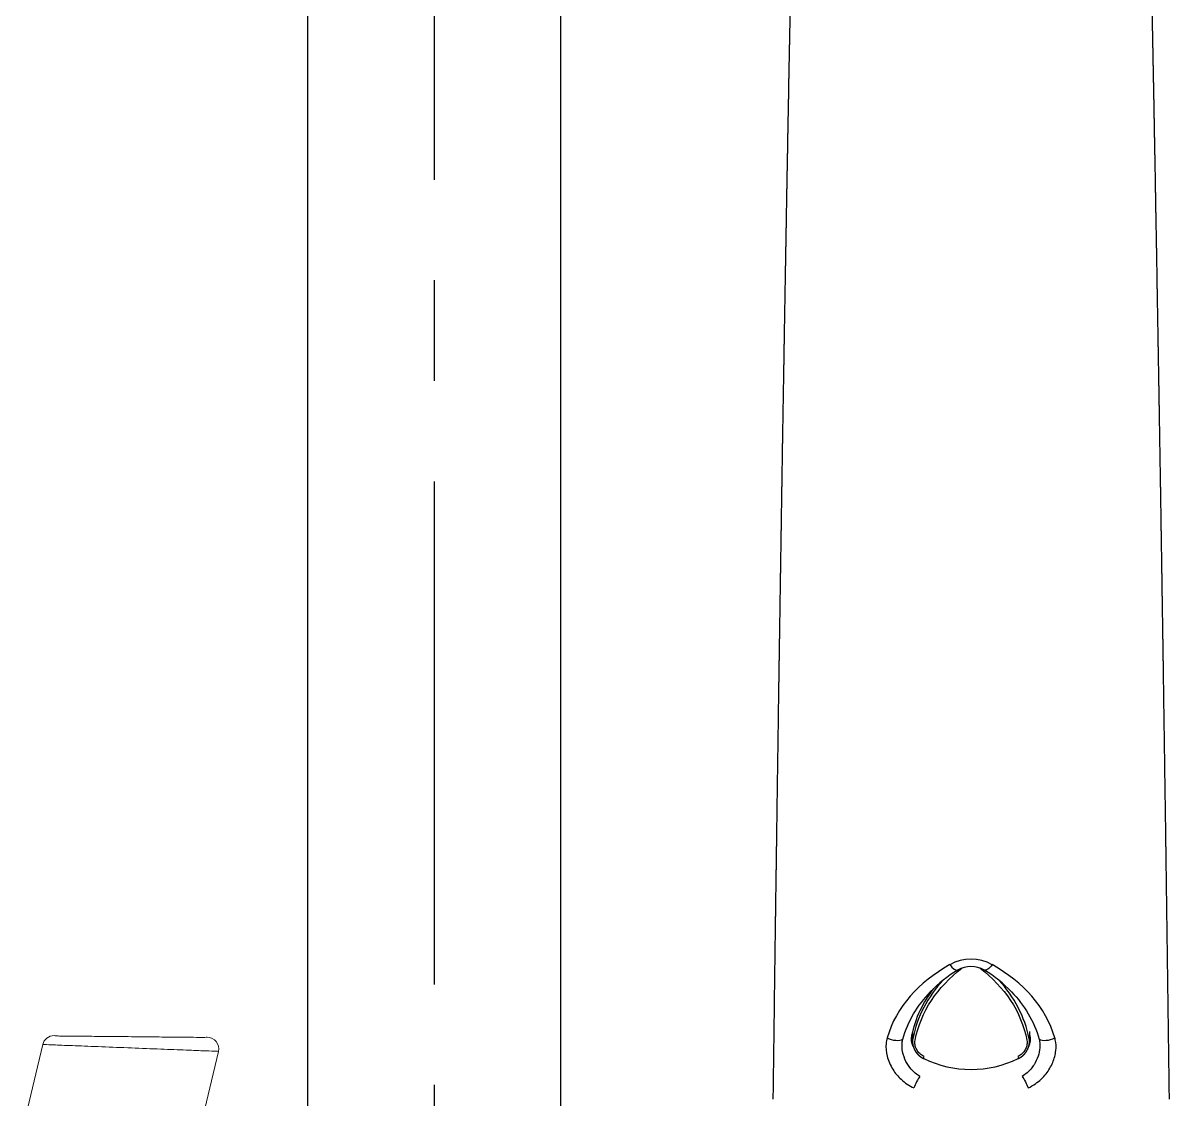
# Model space of a CAD drawing. Header units: millimetres. Extents: x 5066 to 5486, y -1867 to -1273.
# Drawn here: x 5214.47 to 5234.4, y -1602.29 to -1583.56 of the extents above; entities that cross this region are included whole.
import ezdxf

# ---------------------------------------------------------------- set-up
doc = ezdxf.new("R2010")
doc.units = ezdxf.units.MM
doc.header["$LTSCALE"] = 7
doc.header["$MEASUREMENT"] = 0
doc.linetypes.add('CENTER', pattern=[2, 1.25, -0.25, 0.25, -0.25])
doc.layers.add('CL', color=1, linetype='CENTER')
doc.layers.add('DWG', color=7, linetype='CONTINUOUS')

msp = doc.modelspace()

# ---------------------------------------------------------------- linework, layer by layer
at = {"layer": 'CL', "linetype": 'CENTER'}
msp.add_line((5221.619, -1507.542), (5221.619, -1755.515), dxfattribs=at)
at = {"layer": 'DWG'}
for p, q in [((5219.419, -1568.96), (5219.419, -1602.659)), ((5223.819, -1578.988), (5223.819, -1602.659)), ((5229.941, -1601.115), (5229.941, -1601.29)), ((5231.976, -1601.114), (5231.976, -1601.29))]:
    msp.add_line(p, q, dxfattribs=at)
at = {"layer": 'DWG', "linetype": 'Continuous', "lineweight": 15}
for p, q in [((5214.811, -1601.338), (5214.466, -1602.787)), ((5217.548, -1602.797), (5217.867, -1601.457))]:
    msp.add_line(p, q, dxfattribs=at)
at = {"layer": 'DWG'}
for centre, radius, start, end in [((5230.959, -1600.627), 0.772, 61.3536, 118.6174), ((5232.041, -1602.187), 2.515, 121.5878, 135.362), ((5230.959, -1600.447), 0.466, 59.6463, 120.3533), ((5229.877, -1602.188), 2.515, 44.6736, 58.4147), ((5231.837, -1601.577), 1.951, 141.5341, 168.2729), ((5231.685, -1601.235), 0.311, 334.1102, 10.1842), ((5230.959, -1599.881), 1.89, 244.1975, 295.8095)]:
    msp.add_arc(centre, radius, start, end, dxfattribs=at)
at = {"layer": 'DWG', "linetype": 'Continuous', "lineweight": 15}
for centre, start, end in [((5215.006, -1601.384), 89.4624, 166.6081), ((5215.006, -1601.384), 77.4069, 89.4624), ((5217.672, -1601.411), 89.4211, 101.4106), ((5217.672, -1601.411), 346.5855, 89.4202)]:
    msp.add_arc(centre, 0.2, start, end, dxfattribs=at)
at = {"layer": 'DWG', "extrusion": (0, 0, -1)}
for centre, major_axis, ratio, start_param, end_param in [((5230.803, -1599.994), (-0.0373, 0.047), 0.240915, 4.5204, 4.578675), ((5231.115, -1599.994), (0.0373, 0.047), 0.241583, 1.705242, 1.762229), ((5230.161, -1601.53), (0.0257, 0.0542), 0.183172, 3.141525, 4.315862), ((5231.756, -1601.53), (-0.0257, 0.0542), 0.183237, 1.967352, 3.141661)]:
    msp.add_ellipse(centre, major_axis=major_axis, ratio=ratio, start_param=start_param, end_param=end_param, dxfattribs=at)
at = {"layer": 'DWG'}
for points, degree, knots in [([(5227.864, -1580.77), (5227.864, -1580.783), (5227.863, -1580.826), (5227.862, -1580.87), (5227.861, -1580.913), (5227.857, -1581.135), (5227.852, -1581.357), (5227.848, -1581.58), (5227.843, -1581.803), (5227.838, -1582.027), (5227.833, -1582.251), (5227.828, -1582.505), (5227.823, -1582.758), (5227.817, -1583.012), (5227.812, -1583.267), (5227.807, -1583.522), (5227.802, -1583.778), (5227.797, -1584.034), (5227.792, -1584.291), (5227.787, -1584.548), (5227.783, -1584.806), (5227.778, -1585.064), (5227.773, -1585.323), (5227.768, -1585.582), (5227.764, -1585.842), (5227.759, -1586.102), (5227.754, -1586.363), (5227.743, -1586.992), (5227.732, -1587.624), (5227.721, -1588.258), (5227.71, -1588.895), (5227.7, -1589.534), (5227.689, -1590.175), (5227.678, -1590.819), (5227.668, -1591.465), (5227.658, -1592.113), (5227.648, -1592.762), (5227.638, -1593.414), (5227.628, -1594.067), (5227.618, -1594.722), (5227.608, -1595.378), (5227.599, -1596.036), (5227.589, -1596.695), (5227.58, -1597.356), (5227.571, -1598.017), (5227.561, -1598.68), (5227.552, -1599.343), (5227.547, -1599.71), (5227.542, -1600.078), (5227.537, -1600.445), (5227.533, -1600.813), (5227.528, -1601.182), (5227.523, -1601.55), (5227.518, -1601.918), (5227.513, -1602.287)], 1, [4.012456, 4.012456, 4.088073, 4.343577, 4.599082, 4.854586, 6.167636, 7.480685, 8.793735, 10.106784, 11.419834, 12.732883, 14.2105, 15.688116, 17.165733, 18.64335, 20.120966, 21.598583, 23.076199, 24.553816, 26.031432, 27.509049, 28.986666, 30.464282, 31.941899, 33.419515, 34.897132, 36.374749, 39.927775, 43.480801, 47.033827, 50.586853, 54.139879, 57.692906, 61.245932, 64.798958, 68.351984, 71.90501, 75.458036, 79.011063, 82.564089, 86.117115, 89.670141, 93.223167, 96.776193, 100.32922, 103.882246, 107.435272, 109.398984, 111.362697, 113.326409, 115.290121, 117.253834, 119.217546, 121.181258, 123.144971, 123.144971]), ([(5234.053, -1580.77), (5234.053, -1580.783), (5234.055, -1580.826), (5234.056, -1580.87), (5234.056, -1580.913), (5234.061, -1581.135), (5234.065, -1581.357), (5234.07, -1581.58), (5234.075, -1581.803), (5234.079, -1582.027), (5234.084, -1582.251), (5234.09, -1582.505), (5234.095, -1582.758), (5234.1, -1583.012), (5234.105, -1583.267), (5234.11, -1583.522), (5234.115, -1583.778), (5234.12, -1584.034), (5234.125, -1584.291), (5234.13, -1584.548), (5234.135, -1584.806), (5234.14, -1585.064), (5234.144, -1585.323), (5234.149, -1585.582), (5234.154, -1585.842), (5234.159, -1586.102), (5234.163, -1586.363), (5234.174, -1586.992), (5234.186, -1587.624), (5234.196, -1588.258), (5234.207, -1588.895), (5234.218, -1589.534), (5234.229, -1590.175), (5234.239, -1590.819), (5234.25, -1591.465), (5234.26, -1592.113), (5234.27, -1592.762), (5234.28, -1593.414), (5234.29, -1594.067), (5234.3, -1594.722), (5234.309, -1595.378), (5234.319, -1596.036), (5234.328, -1596.695), (5234.338, -1597.356), (5234.347, -1598.017), (5234.356, -1598.68), (5234.365, -1599.343), (5234.37, -1599.71), (5234.375, -1600.078), (5234.38, -1600.445), (5234.385, -1600.813), (5234.39, -1601.182), (5234.395, -1601.55), (5234.4, -1601.918), (5234.405, -1602.287)], 1, [4.012456, 4.012456, 4.088073, 4.343577, 4.599082, 4.854586, 6.167636, 7.480685, 8.793735, 10.106784, 11.419834, 12.732883, 14.2105, 15.688116, 17.165733, 18.64335, 20.120966, 21.598583, 23.076199, 24.553816, 26.031432, 27.509049, 28.986666, 30.464282, 31.941899, 33.419515, 34.897132, 36.374749, 39.927775, 43.480801, 47.033827, 50.586853, 54.139879, 57.692906, 61.245932, 64.798958, 68.351984, 71.90501, 75.458036, 79.011063, 82.564089, 86.117115, 89.670141, 93.223167, 96.776193, 100.32922, 103.882246, 107.435272, 109.398984, 111.362697, 113.326409, 115.290121, 117.253834, 119.217546, 121.181258, 123.144971, 123.144971]), ([(5229.5, -1601.224), (5229.491, -1601.255), (5229.485, -1601.287), (5229.482, -1601.321), (5229.475, -1601.391), (5229.481, -1601.468), (5229.5, -1601.542), (5229.52, -1601.621), (5229.554, -1601.699), (5229.599, -1601.77), (5229.639, -1601.834), (5229.688, -1601.893), (5229.743, -1601.944), (5229.809, -1602.005), (5229.884, -1602.057), (5229.965, -1602.094)], 3, [0, 0, 0, 0, 0.100225, 0.100225, 0.100225, 0.315992, 0.315992, 0.315992, 0.545924, 0.545924, 0.545924, 0.751961, 0.751961, 0.751961, 1, 1, 1, 1]), ([(5230.069, -1601.892), (5230.069, -1601.892), (5230.069, -1601.892), (5230.069, -1601.892), (5230.013, -1601.86), (5229.962, -1601.817), (5229.919, -1601.767), (5229.884, -1601.726), (5229.853, -1601.68), (5229.828, -1601.632), (5229.802, -1601.579), (5229.782, -1601.522), (5229.77, -1601.465), (5229.76, -1601.412), (5229.757, -1601.359), (5229.761, -1601.31), (5229.764, -1601.287), (5229.767, -1601.265), (5229.773, -1601.244), (5229.773, -1601.244), (5229.773, -1601.244), (5229.773, -1601.244)], 3, [0, 0, 0, 0, 0.0000154, 0.0000154, 0.0000154, 0.2560211, 0.2560211, 0.2560211, 0.4656675, 0.4656675, 0.4656675, 0.6937071, 0.6937071, 0.6937071, 0.9027886, 0.9027886, 0.9027886, 0.9999846, 0.9999846, 0.9999846, 1, 1, 1, 1]), ([(5230.142, -1601.546), (5230.116, -1601.534), (5230.091, -1601.516), (5230.069, -1601.496), (5230.047, -1601.476), (5230.028, -1601.452), (5230.014, -1601.426), (5230, -1601.4), (5229.99, -1601.373), (5229.985, -1601.345), (5229.981, -1601.318), (5229.981, -1601.291), (5229.986, -1601.265)], 3, [0, 0, 0, 0, 0.256034, 0.256034, 0.256034, 0.512555, 0.512555, 0.512555, 0.760823, 0.760823, 0.760823, 1, 1, 1, 1]), ([(5231.931, -1601.265), (5231.936, -1601.289), (5231.937, -1601.315), (5231.933, -1601.34), (5231.929, -1601.365), (5231.922, -1601.39), (5231.91, -1601.413), (5231.899, -1601.437), (5231.883, -1601.46), (5231.865, -1601.48), (5231.846, -1601.501), (5231.823, -1601.519), (5231.799, -1601.534), (5231.791, -1601.538), (5231.783, -1601.542), (5231.775, -1601.546)], 3, [0, 0, 0, 0, 0.224274, 0.224274, 0.224274, 0.448063, 0.448063, 0.448063, 0.679224, 0.679224, 0.679224, 0.923806, 0.923806, 0.923806, 1, 1, 1, 1]), ([(5232.145, -1601.244), (5232.145, -1601.244), (5232.145, -1601.244), (5232.145, -1601.244), (5232.157, -1601.29), (5232.161, -1601.343), (5232.157, -1601.396), (5232.153, -1601.445), (5232.142, -1601.495), (5232.126, -1601.543), (5232.109, -1601.595), (5232.085, -1601.645), (5232.056, -1601.69), (5232.023, -1601.742), (5231.982, -1601.79), (5231.936, -1601.829), (5231.909, -1601.853), (5231.88, -1601.874), (5231.849, -1601.892), (5231.849, -1601.892), (5231.849, -1601.892), (5231.849, -1601.892)], 3, [0, 0, 0, 0, 0.0000155, 0.0000155, 0.0000155, 0.21653, 0.21653, 0.21653, 0.4121343, 0.4121343, 0.4121343, 0.6212149, 0.6212149, 0.6212149, 0.858914, 0.858914, 0.858914, 0.9999845, 0.9999845, 0.9999845, 1, 1, 1, 1]), ([(5231.953, -1602.094), (5231.997, -1602.073), (5232.041, -1602.048), (5232.081, -1602.02), (5232.15, -1601.972), (5232.212, -1601.913), (5232.265, -1601.847), (5232.312, -1601.787), (5232.352, -1601.72), (5232.381, -1601.651), (5232.409, -1601.584), (5232.428, -1601.513), (5232.435, -1601.444), (5232.442, -1601.38), (5232.439, -1601.316), (5232.426, -1601.257), (5232.423, -1601.246), (5232.42, -1601.235), (5232.417, -1601.224)], 3, [0, 0, 0, 0, 0.136682, 0.136682, 0.136682, 0.368618, 0.368618, 0.368618, 0.577307, 0.577307, 0.577307, 0.777603, 0.777603, 0.777603, 0.964538, 0.964538, 0.964538, 1, 1, 1, 1]), ([(5229.941, -1601.29), (5229.942, -1601.303), (5229.943, -1601.318), (5229.945, -1601.333), (5229.947, -1601.348), (5229.951, -1601.363), (5229.955, -1601.377), (5229.96, -1601.392), (5229.966, -1601.406), (5229.972, -1601.421), (5229.979, -1601.435), (5229.987, -1601.448), (5229.995, -1601.461), (5230.005, -1601.475), (5230.015, -1601.488), (5230.026, -1601.501), (5230.038, -1601.514), (5230.05, -1601.525), (5230.062, -1601.536), (5230.076, -1601.547), (5230.09, -1601.558), (5230.105, -1601.567), (5230.12, -1601.576), (5230.136, -1601.584)], 1, [0.011455, 0.011455, 0.076664, 0.153328, 0.229991, 0.306655, 0.383319, 0.459983, 0.537795, 0.615607, 0.693418, 0.77123, 0.849042, 0.926854, 1.010954, 1.095053, 1.179153, 1.263253, 1.347353, 1.431453, 1.51914, 1.606827, 1.694514, 1.782201, 1.869888, 1.869888]), ([(5231.782, -1601.584), (5231.797, -1601.576), (5231.812, -1601.567), (5231.827, -1601.558), (5231.841, -1601.548), (5231.854, -1601.537), (5231.867, -1601.526), (5231.88, -1601.514), (5231.892, -1601.501), (5231.903, -1601.488), (5231.913, -1601.474), (5231.923, -1601.46), (5231.932, -1601.445), (5231.941, -1601.43), (5231.949, -1601.414), (5231.955, -1601.398), (5231.961, -1601.382), (5231.966, -1601.365), (5231.97, -1601.349), (5231.973, -1601.334), (5231.975, -1601.318), (5231.976, -1601.303), (5231.976, -1601.288)], 1, [0, 0, 0.086134, 0.172269, 0.258403, 0.344537, 0.430672, 0.516806, 0.603189, 0.689573, 0.775956, 0.862339, 0.948722, 1.035106, 1.122504, 1.209902, 1.297301, 1.384699, 1.472097, 1.559495, 1.636982, 1.714469, 1.791956, 1.869442, 1.869442])]:
    msp.add_open_spline(points, degree=degree, knots=knots, dxfattribs=at)
for points in [[(5230.589, -1599.949), (5230.045, -1600.263), (5229.661, -1600.673), (5229.5, -1601.224)], [(5229.986, -1601.265), (5230.087, -1600.758), (5230.375, -1600.34), (5230.799, -1600.012)], [(5230.589, -1599.949), (5230.641, -1600.019), (5230.698, -1600.058), (5230.723, -1600.044)], [(5230.799, -1600.012), (5230.802, -1600.009), (5230.805, -1600.007), (5230.808, -1600.005)], [(5231.11, -1600.005), (5231.113, -1600.007), (5231.116, -1600.009), (5231.119, -1600.012)], [(5231.119, -1600.012), (5231.543, -1600.339), (5231.831, -1600.758), (5231.931, -1601.265)], [(5231.329, -1599.949), (5231.277, -1600.019), (5231.22, -1600.058), (5231.194, -1600.044)], [(5232.417, -1601.224), (5232.256, -1600.673), (5231.873, -1600.263), (5231.329, -1599.949)], [(5230.472, -1600.221), (5230.205, -1600.51), (5230.023, -1600.85), (5229.946, -1601.239)], [(5231.971, -1601.239), (5231.894, -1600.851), (5231.711, -1600.51), (5231.444, -1600.22)], [(5229.773, -1601.244), (5229.862, -1600.932), (5230.027, -1600.658), (5230.253, -1600.422)], [(5231.663, -1600.421), (5231.89, -1600.657), (5232.055, -1600.931), (5232.145, -1601.244)], [(5229.5, -1601.224), (5229.589, -1601.271), (5229.721, -1601.281), (5229.773, -1601.244)], [(5229.954, -1601.373), (5229.924, -1601.311), (5229.914, -1601.244), (5229.927, -1601.18)], [(5229.946, -1601.239), (5229.943, -1601.255), (5229.941, -1601.271), (5229.941, -1601.288)], [(5231.976, -1601.29), (5231.976, -1601.273), (5231.975, -1601.255), (5231.971, -1601.239)], [(5232.145, -1601.244), (5232.197, -1601.281), (5232.329, -1601.271), (5232.417, -1601.224)], [(5230.069, -1601.892), (5230.033, -1601.943), (5229.989, -1602.027), (5229.965, -1602.094)], [(5231.849, -1601.892), (5231.885, -1601.943), (5231.928, -1602.027), (5231.953, -1602.094)]]:
    msp.add_open_spline(points, degree=3, dxfattribs=at)
at = {"layer": 'DWG', "linetype": 'Continuous', "lineweight": 15}
for points, knots in [([(5215.05, -1601.189), (5215.056, -1601.19), (5215.07, -1601.19), (5215.218, -1601.191), (5215.513, -1601.194), (5215.909, -1601.198), (5216.353, -1601.202), (5216.788, -1601.207), (5217.169, -1601.211), (5217.453, -1601.213), (5217.608, -1601.215), (5217.625, -1601.215), (5217.631, -1601.215)], [0, 0, 0, 0, 0.064444, 0.171291, 0.280861, 0.392153, 0.50337, 0.612823, 0.719673, 0.824186, 0.927559, 1, 1, 1, 1]), ([(5217.867, -1601.457), (5217.859, -1601.457), (5217.839, -1601.456), (5217.656, -1601.449), (5217.319, -1601.436), (5216.869, -1601.418), (5216.353, -1601.398), (5215.827, -1601.377), (5215.358, -1601.359), (5215.01, -1601.346), (5214.835, -1601.339), (5214.818, -1601.338), (5214.811, -1601.338)], [0, 0, 0, 0, 0.072736, 0.176413, 0.280986, 0.387629, 0.496689, 0.6075, 0.718567, 0.828204, 0.935378, 1, 1, 1, 1])]:
    msp.add_open_spline(points, degree=3, knots=knots, dxfattribs=at)

doc.saveas('drawing.dxf')
